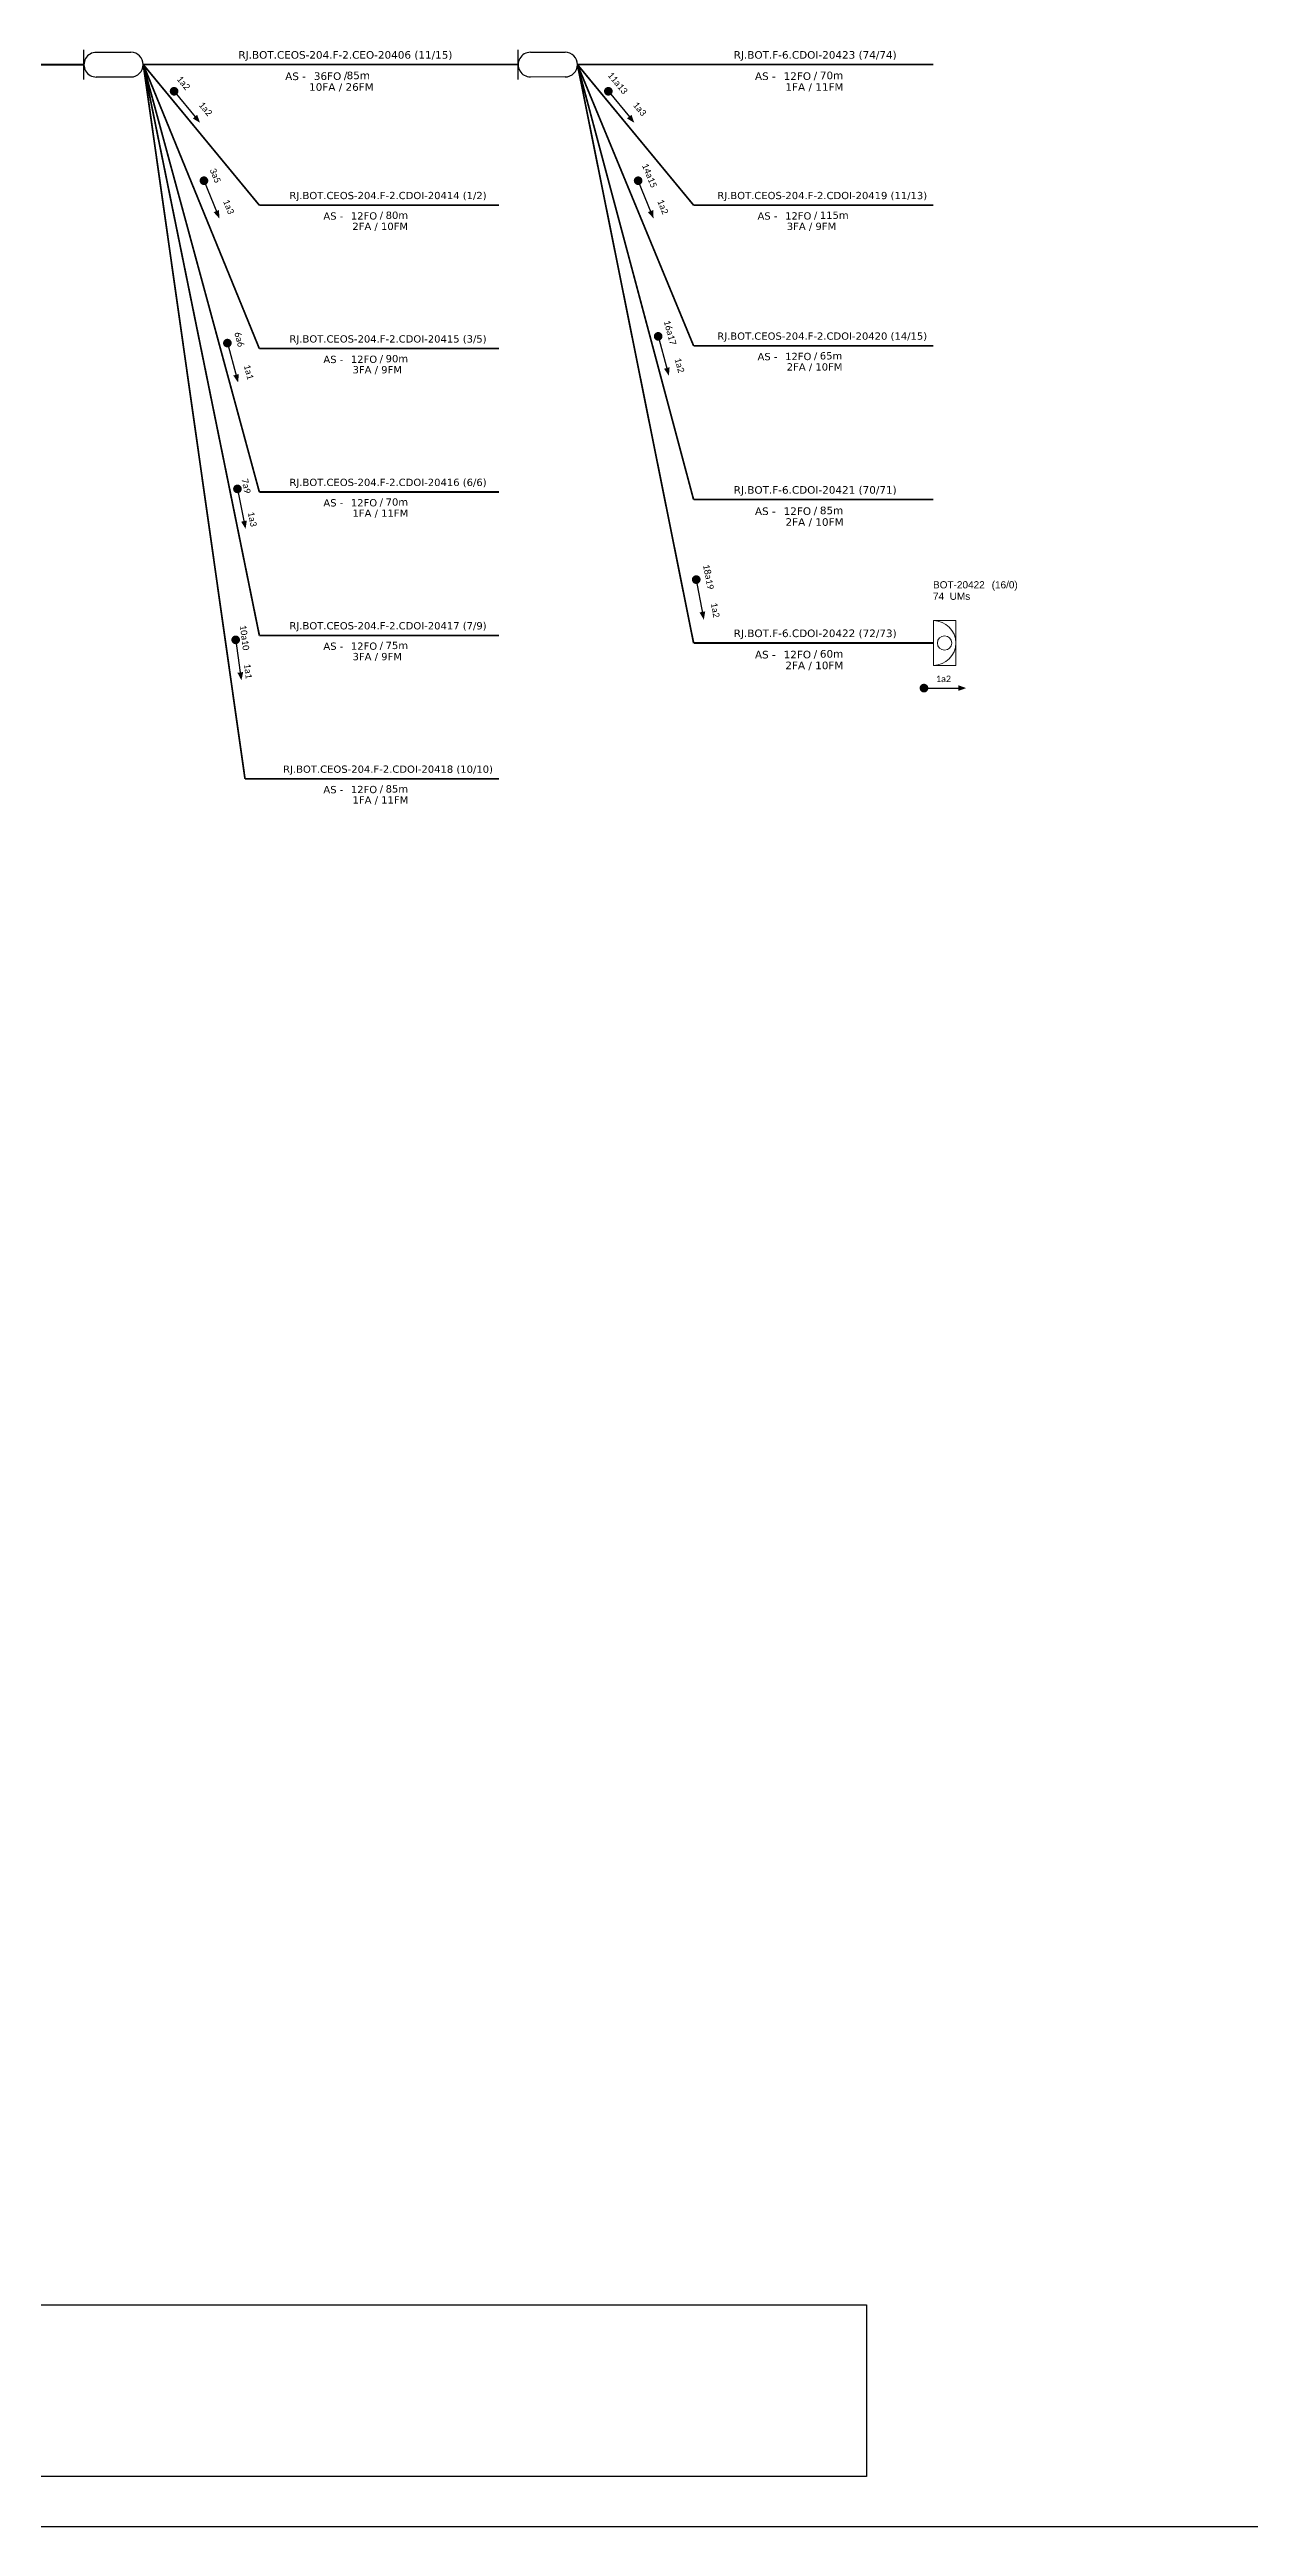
# Model space of a CAD drawing. Header units: metres. Extents: x -1286 to 419, y -500 to 94.
# Drawn here: x -1097 to -931.4, y -499.8 to -158.1 of the extents above; entities that cross this region are included whole.
import ezdxf
from ezdxf.enums import TextEntityAlignment as Align

# ---------------------------------------------------------------- set-up
doc = ezdxf.new("R2010")
doc.units = ezdxf.units.M
for name, color, linetype, lineweight in [("20.0-LEGENDA DOS CDO'S", 1, 'Continuous', 0), ('20.1-CDO_INTERIOR', 1, 'Continuous', 0), ('40.1-ETIQUETAS', 1, 'Continuous', 20)]:
    doc.layers.add(name, color=color, linetype=linetype, lineweight=lineweight)
for name, color, linetype in [('CABO OPTICO EXISTENTE', 5, 'Continuous'), ('CAP a instalar', 1, 'Continuous'), ('SETA', 7, 'Continuous')]:
    doc.layers.add(name, color=color, linetype=linetype)
doc.styles.add('ARIAL', font='arial.ttf')
doc.styles.add('siredit', font='verdana.ttf')
doc.linetypes.add('FENCELINE1', pattern='A,0.25,-0.1,[133,ltypeshp.shx,S=0.1,R=0,X=-0.1,Y=0],-0.1,1', length=1.45)

msp = doc.modelspace()

# ---------------------------------------------------------------- linework, layer by layer
at = {"color": 0}
for p, q in [((-1262.5, -469.23), (-984.25, -469.23)), ((-984.25, -469.23), (-984.25, -492.93)), ((-984.25, -492.93), (-1262.5, -492.93))]:
    msp.add_line(p, q, dxfattribs=at)
msp.add_lwpolyline([(-1286.07, -499.81), (-445.07, -499.81), (-445.07, 94.19), (-1286.07, 94.19)], close=True)
at = {"color": 8, "const_width": 0.598}
for points in [[(-1079.97, -163.65, 1), (-1079.59, -164.11, 1)], [(-1020.07, -163.65, 1), (-1019.69, -164.11, 1)], [(-1015.88, -175.94, 1), (-1015.66, -176.49, 1)]]:
    msp.add_lwpolyline(points, format="xyb", close=True, dxfattribs=at)
at = {"color": 7, "const_width": 0.598}
for points in [[(-1075.78, -175.94, 1), (-1075.55, -176.49, 1)], [(-1072.51, -198.33, 1), (-1072.35, -198.9, 1)], [(-1071.1, -218.44, 1), (-1070.98, -219.02, 1)], [(-1071.32, -239.26, 1), (-1071.25, -239.85, 1)]]:
    msp.add_lwpolyline(points, format="xyb", close=True, dxfattribs=at)
at = {"const_width": 0.598}
for points in [[(-1013.09, -197.4, 1), (-1012.93, -197.97, 1)], [(-1007.81, -230.95, 1), (-1007.7, -231.54, 1)], [(-976.64, -246.21, 1), (-976.04, -246.21, 1)]]:
    msp.add_lwpolyline(points, format="xyb", close=True, dxfattribs=at)
at = {"layer": '20.1-CDO_INTERIOR', "color": 1, "lineweight": 18}
msp.add_lwpolyline([(-971.95, -243.08), (-971.95, -236.9), (-975.04, -236.9), (-975.04, -243.08)], close=True, dxfattribs=at)
msp.add_circle((-973.5, -239.99), 0.988, dxfattribs=at)
msp.add_arc((-975.04, -239.99), 3.09, 270, 90, dxfattribs=at)
at = {"layer": 'CAP a instalar', "color": 7, "linetype": 'Continuous'}
for p, q in [((-1092.21, -162.26), (-1092.21, -158.15)), ((-1090.51, -158.5), (-1085.74, -158.5)), ((-1085.73, -161.91), (-1090.51, -161.91))]:
    msp.add_line(p, q, dxfattribs=at)
at = {"layer": 'CAP a instalar', "color": 5, "linetype": 'Continuous'}
for p, q in [((-1032.32, -162.26), (-1032.32, -158.15)), ((-1030.62, -158.5), (-1025.84, -158.5)), ((-1025.84, -161.9), (-1030.62, -161.91))]:
    msp.add_line(p, q, dxfattribs=at)
at = {"layer": 'CAP a instalar', "color": 7, "linetype": 'FENCELINE1', "ltscale": 6, "const_width": 0.239}
for points in [[(-1143.93, -160.21), (-1092.21, -160.21)], [(-1084.03, -160.2), (-1068.02, -179.6)], [(-1084.03, -160.2), (-1068.02, -199.38)], [(-1084.03, -160.2), (-1068.02, -219.16)], [(-1084.03, -160.2), (-1068.02, -238.94)], [(-1084.03, -160.2), (-1070, -258.72)], [(-1084.03, -160.2), (-1032.32, -160.2)], [(-1024.14, -160.2), (-1008.12, -179.59)], [(-1024.14, -160.2), (-975.04, -160.2)], [(-1024.14, -160.2), (-1008.12, -198.99)], [(-1024.14, -160.2), (-1008.12, -220.21)], [(-1068.02, -179.6), (-1034.94, -179.6)], [(-1008.12, -179.59), (-975.04, -179.59)], [(-1068.02, -199.38), (-1034.94, -199.38)], [(-1008.12, -198.99), (-975.04, -198.99)], [(-1068.02, -219.16), (-1034.94, -219.16)], [(-1008.12, -220.21), (-975.04, -220.21)], [(-1068.02, -238.94), (-1034.94, -238.94)], [(-1070, -258.72), (-1034.94, -258.72)]]:
    msp.add_lwpolyline(points, dxfattribs=at)
at = {"layer": 'CAP a instalar', "linetype": 'FENCELINE1', "ltscale": 6, "const_width": 0.239}
for points in [[(-1024.14, -160.2), (-1008.12, -239.99)], [(-1008.12, -239.99), (-975.04, -239.99)]]:
    msp.add_lwpolyline(points, dxfattribs=at)
at = {"layer": 'CAP a instalar', "color": 7, "linetype": 'Continuous'}
for centre, start_param, end_param in [((-1090.51, -160.21), 6.283185, 9.424778), ((-1085.74, -160.2), 3.141593, 6.283185)]:
    msp.add_ellipse(centre, major_axis=(0, 1.7), ratio=1, start_param=start_param, end_param=end_param, dxfattribs=at)
at = {"layer": 'CAP a instalar', "color": 5, "linetype": 'Continuous'}
for centre, start_param, end_param in [((-1030.62, -160.2), 6.283185, 9.424778), ((-1025.84, -160.2), 3.141593, 6.283185)]:
    msp.add_ellipse(centre, major_axis=(0, 1.7), ratio=1, start_param=start_param, end_param=end_param, dxfattribs=at)
at = {"layer": 'SETA', "color": 8}
for points in [[(-1079.9, -163.73), (-1076.64, -167.7)], [(-1020.01, -163.73), (-1016.74, -167.7)], [(-1015.84, -176.04), (-1013.91, -180.79)]]:
    msp.add_lwpolyline(points, dxfattribs=at)
at = {"layer": 'SETA', "color": 7}
for points in [[(-1075.74, -176.04), (-1073.8, -180.8)], [(-1072.48, -198.43), (-1071.14, -203.39)], [(-1071.08, -218.54), (-1070.06, -223.58)], [(-1071.31, -239.36), (-1070.65, -244.04)]]:
    msp.add_lwpolyline(points, dxfattribs=at)
at = {"layer": 'SETA'}
for points in [[(-1013.06, -197.5), (-1011.72, -202.46)], [(-1007.79, -231.06), (-1006.84, -236.11)], [(-976.34, -246.21), (-971.2, -246.21)]]:
    msp.add_lwpolyline(points, dxfattribs=at)
at = {"layer": 'SETA', "color": 8}
for points in [[(-1076.59, -167.13), (-1076.2, -168.23), (-1077.2, -167.63)], [(-1016.69, -167.12), (-1016.3, -168.22), (-1017.31, -167.63)], [(-1013.69, -180.26), (-1013.64, -181.42), (-1014.42, -180.56)]]:
    msp.add_solid(points, dxfattribs=at)
at = {"layer": 'SETA', "color": 7}
for points in [[(-1073.58, -180.26), (-1073.54, -181.43), (-1074.32, -180.56)], [(-1070.85, -202.88), (-1070.95, -204.05), (-1071.62, -203.09)], [(-1069.75, -223.09), (-1069.92, -224.24), (-1070.53, -223.25)], [(-1070.25, -243.99), (-1070.49, -245.13), (-1071.04, -244.1)]]:
    msp.add_solid(points, dxfattribs=at)
at = {"layer": 'SETA'}
for points in [[(-1011.43, -201.95), (-1011.53, -203.11), (-1012.2, -202.16)], [(-1006.52, -235.63), (-1006.71, -236.78), (-1007.3, -235.77)], [(-971.62, -245.81), (-970.52, -246.21), (-971.62, -246.6)]]:
    msp.add_solid(points, dxfattribs=at)

# ---------------------------------------------------------------- texts
at = {"char_height": 0.8966, "width": 15.1578, "attachment_point": 5}
for s, insert, rotation in [('\\C8;\\fCalibri|b0|i0|c0|p34;1a2', (-1078.48, -162.74), 309.4148), ('\\C8;\\fCalibri|b0|i0|c0|p34;11a13', (-1018.59, -162.74), 309.4148), ('\\C8;\\fCalibri|b0|i0|c0|p34;1a2', (-1075.44, -166.31), 309.4148), ('\\C8;\\fCalibri|b0|i0|c0|p34;1a3', (-1015.55, -166.31), 309.4148), ('\\C8;\\fCalibri|b0|i0|c0|p34;14a15', (-1014.2, -175.51), 292.1571), ('\\C8;\\fCalibri|b0|i0|c0|p34;1a2', (-1012.35, -179.82), 292.1571), ('\\fCalibri|b0|i0|c0|p34;16a17', (-1011.36, -197.18), 285.1182), ('\\fCalibri|b0|i0|c0|p34;1a2', (-1010.06, -201.68), 285.1182), ('\\fCalibri|b0|i0|c0|p34;18a19', (-1006.07, -230.87), 280.5824), ('\\fCalibri|b0|i0|c0|p34;1a2', (-1005.13, -235.46), 280.5824)]:
    msp.add_mtext(s, dxfattribs=dict(at, insert=insert, rotation=rotation))
at = {"color": 7, "char_height": 0.8966, "width": 15.1578, "attachment_point": 5}
for s, insert, rotation in [('\\C8;\\fCalibri|b0|i0|c0|p34;3a5', (-1074.09, -175.51), 292.1571), ('\\C8;\\fCalibri|b0|i0|c0|p34;1a3', (-1072.25, -179.82), 292.1571), ('\\C8;\\fCalibri|b0|i0|c0|p34;6a6', (-1070.78, -198.11), 285.1182), ('\\C8;\\fCalibri|b0|i0|c0|p34;1a1', (-1069.48, -202.61), 285.1182), ('\\C8;\\fCalibri|b0|i0|c0|p34;7a9', (-1069.84, -218.33), 281.4174), ('\\C8;\\fCalibri|b0|i0|c0|p34;1a3', (-1068.99, -222.91), 281.4174), ('\\C8;\\fCalibri|b0|i0|c0|p34;10a10', (-1070.05, -239.25), 276.8945), ('\\C8;\\fCalibri|b0|i0|c0|p34;1a1', (-1069.57, -243.88), 276.8945)]:
    msp.add_mtext(s, dxfattribs=dict(at, insert=insert, rotation=rotation))
at = {"insert": (-973.65, -244.94), "char_height": 0.8966, "width": 15.1578, "attachment_point": 5}
msp.add_mtext('\\C7;\\fCalibri|b0|i0|c0|p34;1a2', dxfattribs=at)
at = {"layer": "20.0-LEGENDA DOS CDO'S", "color": 1, "style": 'ARIAL'}
for s, p in [('BOT-20422', (-967.96, -232.45)), ('74  UMs', (-969.96, -234.03))]:
    msp.add_text(s, height=0.988, dxfattribs=at).set_placement(p, align=Align.RIGHT)
msp.add_text('    (16/0)', height=0.986, dxfattribs=at).set_placement((-965.97, -232.45), align=Align.CENTER)
at = {"layer": '40.1-ETIQUETAS', "color": 7, "style": 'siredit'}
for s, height, p in [('RJ.BOT.CEOS-204.F-2.CEO-20406 (11/15)', 1.0458, (-1056.15, -158.86)), ('10FA / 26FM', 1.0458, (-1056.7, -163.29)), ('1FA / 11FM', 1.046, (-991.45, -163.29)), ('2FA / 10FM', 1.004, (-1051.35, -182.51)), ('3FA / 9FM', 1.004, (-991.86, -182.51)), ('2FA / 10FM', 1.004, (-991.43, -201.9)), ('3FA / 9FM', 1.004, (-1051.76, -202.29)), ('1FA / 11FM', 1.004, (-1051.33, -222.08)), ('2FA / 10FM', 1.046, (-991.44, -223.3)), ('3FA / 9FM', 1.004, (-1051.76, -241.86)), ('1FA / 11FM', 1.004, (-1051.32, -261.64))]:
    msp.add_text(s, height=height, dxfattribs=at).set_placement(p, align=Align.MIDDLE_CENTER)
for s, height, p in [('AS -', 1.046, (-1061.59, -161.81)), ('36FO', 1.046, (-1056.72, -161.79)), ('/', 1.05, (-1055.88, -161.69)), ('AS -', 1.046, (-996.79, -161.8)), ('12FO', 1.046, (-991.92, -161.79)), ('/', 1.05, (-991.07, -161.69)), ('AS -', 1.004, (-1056.44, -181.09)), ('12FO', 1.004, (-1051.77, -181.07)), ('/', 1, (-1050.96, -180.98)), ('AS -', 1.004, (-996.55, -181.08)), ('12FO', 1.004, (-991.87, -181.07)), ('/', 1, (-991.06, -180.98)), ('AS -', 1.004, (-1056.44, -200.87)), ('12FO', 1.004, (-1051.77, -200.85)), ('/', 1, (-1050.96, -200.76)), ('AS -', 1.004, (-996.55, -200.48)), ('12FO', 1.004, (-991.87, -200.46)), ('/', 1, (-991.06, -200.37)), ('AS -', 1.004, (-1056.44, -220.65)), ('12FO', 1.004, (-1051.77, -220.64)), ('/', 1, (-1050.96, -220.54)), ('AS -', 1.046, (-996.79, -221.81)), ('12FO', 1.046, (-991.92, -221.8)), ('/', 1.05, (-991.07, -221.7)), ('AS -', 1.004, (-1056.44, -240.43)), ('12FO', 1.004, (-1051.77, -240.42)), ('/', 1, (-1050.96, -240.32)), ('12FO', 1.004, (-1051.77, -260.2)), ('/', 1, (-1050.96, -260.11)), ('AS -', 1.004, (-1056.44, -260.21))]:
    msp.add_text(s, height=height, dxfattribs=at).set_placement(p, align=Align.MIDDLE_RIGHT)
for s, height, p in [('85m', 1.046, (-1055.98, -161.69)), ('70m', 1.046, (-990.7, -161.69)), ('80m', 1.004, (-1050.6, -180.98)), ('115m', 1.004, (-990.71, -180.98)), ('90m', 1.004, (-1050.6, -200.76)), ('65m', 1.004, (-990.71, -200.37)), ('70m', 1.004, (-1050.6, -220.54)), ('85m', 1.046, (-990.7, -221.7)), ('75m', 1.004, (-1050.6, -240.32)), ('85m', 1.004, (-1050.6, -260.11))]:
    msp.add_text(s, height=height, dxfattribs=at).set_placement(p, align=Align.MIDDLE_LEFT)
at = {"layer": '40.1-ETIQUETAS', "color": 1, "style": 'siredit'}
for s, height, p in [('AS -', 1.046, (-996.79, -241.59)), ('12FO', 1.046, (-991.92, -241.58)), ('/', 1.05, (-991.07, -241.48))]:
    msp.add_text(s, height=height, dxfattribs=at).set_placement(p, align=Align.MIDDLE_RIGHT)
msp.add_text('2FA / 10FM', height=1.046, dxfattribs=at).set_placement((-991.46, -243.08), align=Align.MIDDLE_CENTER)
msp.add_text('60m', height=1.046, dxfattribs=at).set_placement((-990.7, -241.48), align=Align.MIDDLE_LEFT)
at = {"layer": 'CABO OPTICO EXISTENTE', "color": 7, "style": 'siredit'}
for s, height, p in [('RJ.BOT.F-6.CDOI-20423 (74/74)', 1.0458, (-991.35, -158.86)), ('RJ.BOT.CEOS-204.F-2.CDOI-20414 (1/2)', 1.0044, (-1050.27, -178.26)), ('RJ.BOT.CEOS-204.F-2.CDOI-20419 (11/13)', 1.0044, (-990.38, -178.26)), ('RJ.BOT.CEOS-204.F-2.CDOI-20415 (3/5)', 1.0044, (-1050.27, -198.04)), ('RJ.BOT.CEOS-204.F-2.CDOI-20420 (14/15)', 1.0044, (-990.38, -197.65)), ('RJ.BOT.CEOS-204.F-2.CDOI-20416 (6/6)', 1.0044, (-1050.27, -217.83)), ('RJ.BOT.F-6.CDOI-20421 (70/71)', 1.0458, (-991.35, -218.87)), ('RJ.BOT.CEOS-204.F-2.CDOI-20417 (7/9)', 1.0044, (-1050.27, -237.61)), ('RJ.BOT.CEOS-204.F-2.CDOI-20418 (10/10)', 1.0044, (-1050.27, -257.39))]:
    msp.add_text(s, height=height, dxfattribs=at).set_placement(p, align=Align.MIDDLE_CENTER)
at = {"layer": 'CABO OPTICO EXISTENTE', "color": 1, "style": 'siredit'}
msp.add_text('RJ.BOT.F-6.CDOI-20422 (72/73)', height=1.0458, dxfattribs=at).set_placement((-991.35, -238.65), align=Align.MIDDLE_CENTER)

doc.saveas('drawing.dxf')
